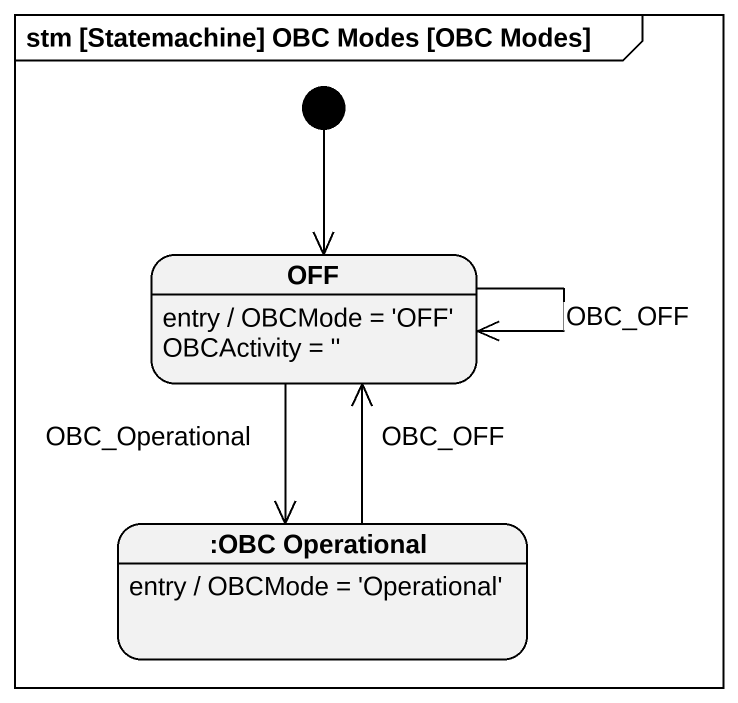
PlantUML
@startuml
mainframe stm [Statemachine] OBC Modes [OBC Modes]
hide empty description
state OFF
OFF : entry / OBCMode = 'OFF' OBCActivity = ''
state ":OBC Operational" as OBC_Operational
OBC_Operational : entry / OBCMode = 'Operational'
[*] --> OFF
OFF --> OFF : OBC_OFF
OFF --> OBC_Operational : OBC_Operational
OBC_Operational -up-> OFF : OBC_OFF
@enduml
